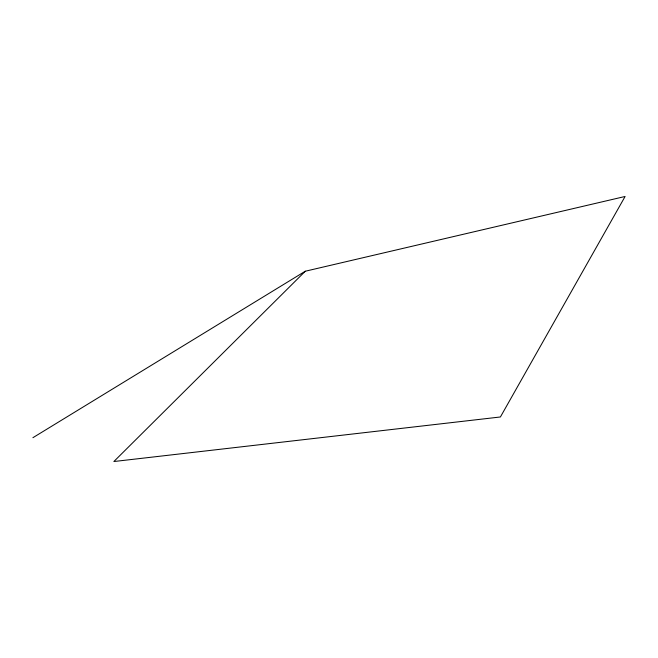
<?xml version="1.0" encoding="UTF-8"?>
<svg xmlns="http://www.w3.org/2000/svg" width="658" height="658" viewBox="0 0 658 658"><rect width="100%" height="100%" fill="white"/><g stroke="black" fill="none" stroke-linecap="round" stroke-linejoin="round"><path stroke-width="0.99" d="M305.279 271.228L113.859 461.529L500.409 416.975L625.1 196.471L305.279 271.228L32.9 437.702"/></g></svg>
